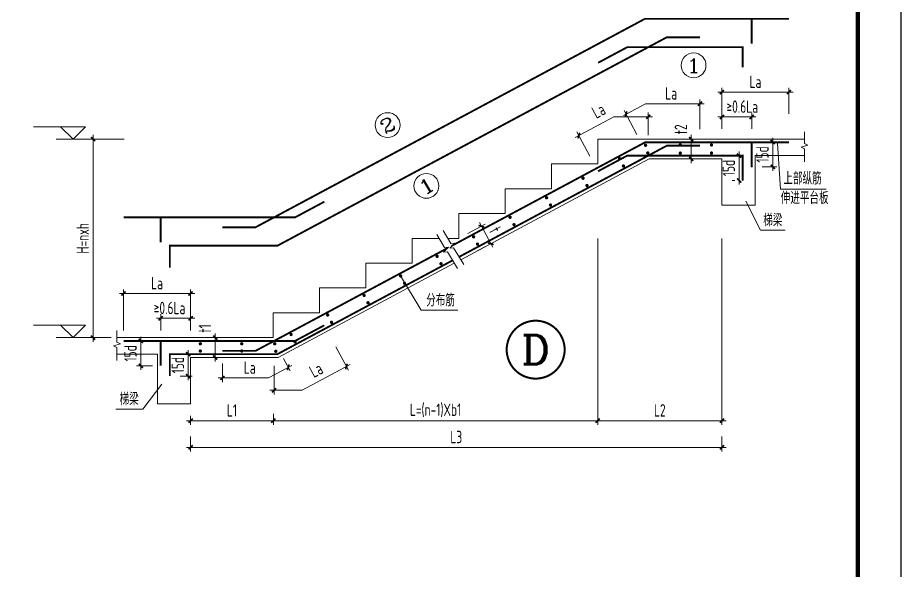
# Model space of a CAD drawing. Extents: x -129922 to 1190196, y -520662 to 139923.
# Drawn here: x 146932 to 157073, y -304383 to -298024 of the extents above; entities that cross this region are included whole.
import ezdxf
from ezdxf.enums import TextEntityAlignment as Align

# ---------------------------------------------------------------- set-up
doc = ezdxf.new("R2010")
doc.units = 0
doc.header["$LTSCALE"] = 1000
doc.header["$MEASUREMENT"] = 0
doc.linetypes.add('DASH', pattern=[0.35, 0.25, -0.1])
doc.layers.add('$AUDIT_BAD_LAYER3', color=7, linetype='Continuous')
doc.layers.add('Y-云图图框', color=7, linetype='Continuous')
for name, color, linetype, lineweight in [('S-基础-DIM', 3, 'Continuous', 20), ('S-基础-HATCH', 251, 'Continuous', 20), ('S-墙柱-REIN', 1, 'Continuous', 20), ('S-大样-实线', 2, 'Continuous', 20), ('S-大样-标高', 3, 'Continuous', 20), ('S-板-文字', 7, 'Continuous', 20), ('S-通用-TEXT', 7, 'Continuous', 20), ('S-通用-THIN', 7, 'Continuous', 20)]:
    doc.layers.add(name, color=color, linetype=linetype, lineweight=lineweight)
doc.styles.add('_YT_Name', font='', dxfattribs={"width": 0.8})
doc.styles.add('_YT_Sign_Text', font='ros.shx', dxfattribs={"width": 0.8, "bigfont": 'hztxt.shx'})
doc.styles.add('COMP', font='COMPLEX.shx', dxfattribs={"bigfont": 'GBCBIG.shx'})
doc.styles.add('COMPLEX', font='COMPLEX')
doc.styles.get("Standard").update_dxf_attribs({"font": 'gbenor.shx', "bigfont": 'gbcbig.shx'})
doc.styles.add('TSSD_Dimension', font='tssdeng.shx', dxfattribs={"width": 0.7, "bigfont": 'HZTXT.SHX'})
doc.styles.add('TSSD_Rein', font='tssdeng.shx', dxfattribs={"width": 0.7, "bigfont": 'hztxt.shx'})
doc.styles.get('_YT_Name').set_extended_font_data('SimHei')
doc.dimstyles.new('TSSD_20_100', dxfattribs={"dimtxt": 250, "dimasz": 100, "dimexe": 100, "dimexo": 250, "dimgap": 100, "dimtad": 1, "dimdec": 0, "dimlfac": 0.2, "dimzin": 0, "dimdsep": 46, "dimtxsty": 'TSSD_Dimension', "dimblk": 'ARCHTICK', "dimcen": 0, "dimdle": 100, "dimclrt": 7, "dimadec": 0, "dimazin": 0, "dimtfac": 1, "dimtdec": 0, "dimtix": 1, "dimtmove": 2, "dimatfit": 3, "dimfxl": 0, "dimtolj": 1, "dimtzin": 0, "dimarcsym": 0})

# ---------------------------------------------------------------- blocks, each defined once
blk = doc.blocks.new('ECMCTK_A1_竖_单行图名--0')
at = {"color": 4}
blk.add_lwpolyline([(0, 0), (594, 0), (594, 841), (0, 841)], close=True, dxfattribs=at)
at = {"const_width": 1}
blk.add_lwpolyline([(10, 10), (584, 10), (584, 816), (10, 816)], close=True, dxfattribs=at)
at = {"color": 80, "flags": 3}
for tag, height, p in [('YTHQINS', 3, (593.31, 817.5)), ('ECMCKEY', 3, (440.09, 590.57)), ('YTTQINS', 3.75, (595.35, 11.88)), ('YTFRAME', 3, (375.97, 4.92)), ('YTBARCODE_T1', 3, (493.74, 4.57))]:
    blk.add_attdef(tag, text='', height=height, dxfattribs=at).set_placement(p, align=Align.MIDDLE_CENTER)
for tag, height, style, width, p in [('证书编号', 4, '_YT_Sign_Text', 0.8, (461.87, 43.81)), ('审查批准号', 4, '_YT_Sign_Text', 0.8, (514.06, 43.81)), ('工程号', 4, '_YT_Sign_Text', 0.5, (557.08, 44.12)), ('设计单位', 6, '_YT_Name', 0.8, (376.75, 38.6)), ('建设单位', 4, '_YT_Sign_Text', 0.8, (487.96, 36.11)), ('阶段', 4, '_YT_Sign_Text', 0.8, (557.08, 35.81)), ('项目号', 4, '_YT_Sign_Text', 0.5, (575.08, 33.72)), ('项目名称', 4, '_YT_Sign_Text', 0.8, (487.96, 28.11)), ('专业', 4, '_YT_Sign_Text', 0.8, (557.08, 27.31)), ('图纸编号', 4, '_YT_Sign_Text', 0.5, (556.93, 19.36)), ('图纸名称', 4.5, '_YT_Name', 0.8, (488.39, 15.06)), ('出图比例', 4.2, '_YT_Sign_Text', 0.8, (434.82, 11.78)), ('日期', 4, '_YT_Sign_Text', 0.5, (556.88, 12.13)), ('版本号', 4, '_YT_Sign_Text', 0.8, (575.08, 13))]:
    blk.add_attdef(tag, text='', height=height, dxfattribs=dict(style=style, width=width)).set_placement(p, align=Align.CENTER)
at = {"style": '_YT_Sign_Text', "width": 0.8, "flags": 3}
for tag, p, height in [('{审定人}', (358.87, 26.45), 6.24), ('{校对人}', (411.35, 26.53), 6.24), ('[审定人]', (343.95, 27.81), 4.1), ('[校对人]', (395.23, 27.82), 4.1), ('{审核人}', (359.98, 18.44), 6.24), ('[设计人]', (395.47, 20.21), 4.1), ('{设计人}', (411.48, 18.54), 6.24), ('[审核人]', (344.01, 19.76), 4.1), ('[项目负责人]', (343.78, 12.01), 4.1), ('{项目负责人}', (361.28, 10.72), 6.24), ('[专业负责人]', (395.74, 11.77), 4.1), ('{专业负责人}', (411.58, 10.36), 6.24)]:
    blk.add_attdef(tag, p, '', height=height, dxfattribs=at)
at = {"color": 80, "flags": 3}
for tag, p in [('YTQRCODE', (304.56, 12.07)), ('YTBZSIT', (10, 10)), ('EXT_TK_LEFT', (10, 10))]:
    blk.add_attdef(tag, p, '', height=3, dxfattribs=at)
blk = doc.blocks.new('_INDEX1')
at = {"const_width": 0.035}
blk.add_lwpolyline([(-0.5, 0, 1), (0.5, 0, 1)], format="xyb", close=True, dxfattribs=at)
at = {"style": 'COMP', "width": 2.333333}
blk.add_attdef('1', text='', height=0.5, dxfattribs=at).set_placement((-0.25, -0.25), (0.25, -0.25), align=Align.FIT)
blk = doc.blocks.new('_AXISO')
blk.add_circle((0, 0), 0.5)
at = {"layer": 'S-板-文字', "style": 'COMPLEX', "width": 1.041667}
blk.add_attdef('A', text='', height=0.56, dxfattribs=at).set_placement((-0.25, -0.28), (0.25, -0.28), align=Align.FIT)
blk = doc.blocks.new('_ArchTick')
at = {"color": 0, "linetype": 'ByBlock', "const_width": 0.4}
blk.add_lwpolyline([(-0.5, -0.5), (0.5, 0.5)], dxfattribs=at)
blk = doc.blocks.new('*D136')
at = {"layer": '$AUDIT_BAD_LAYER3', "color": 0, "lineweight": -2, "transparency": 16777216}
for p, q in [((-1268, 2300), (-1268, -2203)), ((-9205, -2103), (-1168, -2103)), ((-9105, -1935), (-9105, -2203))]:
    blk.add_line(p, q, dxfattribs=at)
at = {"layer": 'Defpoints', "color": 0, "transparency": 16777216}
for p in [(-1268, 2550), (-9105, -1685), (-1268, -2103)]:
    blk.add_point(p, dxfattribs=at)
at = {"layer": '$AUDIT_BAD_LAYER3', "color": 0, "lineweight": -2, "transparency": 16777216, "xscale": 100, "yscale": 100, "zscale": 100, "rotation": 180}
blk.add_blockref('_ArchTick', (-9105, -2103), dxfattribs=at)
at = {"layer": '$AUDIT_BAD_LAYER3', "color": 0, "lineweight": -2, "transparency": 16777216, "xscale": 100, "yscale": 100, "zscale": 100}
blk.add_blockref('_ArchTick', (-1268, -2103), dxfattribs=at)
at = {"layer": '$AUDIT_BAD_LAYER3', "color": 7, "transparency": 16777216, "insert": (-5186, -1853), "char_height": 300, "attachment_point": 5, "style": 'TSSD_Dimension'}
blk.add_mtext('\\A1;L=(n-1)Xb1', dxfattribs=at)
blk = doc.blocks.new('*D137')
at = {"layer": '$AUDIT_BAD_LAYER3', "color": 0, "lineweight": -2, "transparency": 16777216}
for p, q in [((-4407, 2423), (-3990, 2647)), ((-4125, 2688), (-3804, 2088)), ((-4181, 2000), (-3763, 2223))]:
    blk.add_line(p, q, dxfattribs=at)
at = {"layer": 'Defpoints', "color": 0, "transparency": 16777216}
for p in [(-4628, 2305), (-3851, 2176), (-4401, 1882)]:
    blk.add_point(p, dxfattribs=at)
at = {"layer": '$AUDIT_BAD_LAYER3', "color": 0, "lineweight": -2, "transparency": 16777216, "xscale": 100, "yscale": 100, "zscale": 100}
for p, rotation in [((-4078, 2599), 118.1785901099539), ((-3851, 2176), 298.1785901099539)]:
    blk.add_blockref('_ArchTick', p, dxfattribs=dict(at, rotation=rotation))
at = {"layer": '$AUDIT_BAD_LAYER3', "color": 7, "transparency": 16777216, "insert": (-3744, 2506), "char_height": 300, "attachment_point": 5, "rotation": 298.1786, "style": 'TSSD_Dimension'}
blk.add_mtext('\\A1;t', dxfattribs=at)
blk = doc.blocks.new('*D138')
at = {"layer": '$AUDIT_BAD_LAYER3', "color": 0, "lineweight": -2, "transparency": 16777216}
for p, q in [((-11105, -2488), (-11105, -2848)), ((1732, -2488), (1732, -2848)), ((-11205, -2748), (1832, -2748))]:
    blk.add_line(p, q, dxfattribs=at)
at = {"layer": 'Defpoints', "color": 0, "transparency": 16777216}
for p in [(-11105, -2238), (1732, -2238), (1732, -2748)]:
    blk.add_point(p, dxfattribs=at)
at = {"layer": '$AUDIT_BAD_LAYER3', "color": 0, "lineweight": -2, "transparency": 16777216, "xscale": 100, "yscale": 100, "zscale": 100, "rotation": 180}
blk.add_blockref('_ArchTick', (-11105, -2748), dxfattribs=at)
at = {"layer": '$AUDIT_BAD_LAYER3', "color": 0, "lineweight": -2, "transparency": 16777216, "xscale": 100, "yscale": 100, "zscale": 100}
blk.add_blockref('_ArchTick', (1732, -2748), dxfattribs=at)
at = {"layer": '$AUDIT_BAD_LAYER3', "color": 7, "transparency": 16777216, "insert": (-4686, -2498), "char_height": 300, "attachment_point": 5, "style": 'TSSD_Dimension'}
blk.add_mtext('\\A1;L3', dxfattribs=at)
blk = doc.blocks.new('*D139')
at = {"layer": '$AUDIT_BAD_LAYER3', "color": 0, "lineweight": -2, "transparency": 16777216}
for p, q in [((1732, 2300), (1732, -2203)), ((-1368, -2103), (1832, -2103)), ((-1268, -1935), (-1268, -2203))]:
    blk.add_line(p, q, dxfattribs=at)
at = {"layer": 'Defpoints', "color": 0, "transparency": 16777216}
for p in [(1732, 2550), (-1268, -1685), (1732, -2103)]:
    blk.add_point(p, dxfattribs=at)
at = {"layer": '$AUDIT_BAD_LAYER3', "color": 0, "lineweight": -2, "transparency": 16777216, "xscale": 100, "yscale": 100, "zscale": 100, "rotation": 180}
blk.add_blockref('_ArchTick', (-1268, -2103), dxfattribs=at)
at = {"layer": '$AUDIT_BAD_LAYER3', "color": 0, "lineweight": -2, "transparency": 16777216, "xscale": 100, "yscale": 100, "zscale": 100}
blk.add_blockref('_ArchTick', (1732, -2103), dxfattribs=at)
at = {"layer": '$AUDIT_BAD_LAYER3', "color": 7, "transparency": 16777216, "insert": (232, -1853), "char_height": 300, "attachment_point": 5, "style": 'TSSD_Dimension'}
blk.add_mtext('\\A1;L2', dxfattribs=at)
blk = doc.blocks.new('*D140')
at = {"layer": '$AUDIT_BAD_LAYER3', "color": 0, "lineweight": -2, "transparency": 16777216}
for p, q in [((2961, 3934), (2961, 4734)), ((2702, 4634), (3061, 4634)), ((2702, 4034), (3061, 4034))]:
    blk.add_line(p, q, dxfattribs=at)
at = {"layer": 'Defpoints', "color": 0, "transparency": 16777216}
for p in [(2452, 4634), (2961, 4634), (2452, 4034)]:
    blk.add_point(p, dxfattribs=at)
at = {"layer": '$AUDIT_BAD_LAYER3', "color": 0, "lineweight": -2, "transparency": 16777216, "xscale": 100, "yscale": 100, "zscale": 100}
for p, rotation in [((2961, 4634), 90), ((2961, 4034), 270)]:
    blk.add_blockref('_ArchTick', p, dxfattribs=dict(at, rotation=rotation))
at = {"layer": '$AUDIT_BAD_LAYER3', "color": 7, "transparency": 16777216, "insert": (2711, 4334), "char_height": 300, "attachment_point": 5, "rotation": 90, "style": 'TSSD_Dimension'}
blk.add_mtext('\\A1;15d', dxfattribs=at)
blk = doc.blocks.new('*D141')
at = {"layer": '$AUDIT_BAD_LAYER3', "color": 0, "lineweight": -2, "transparency": 16777216}
for p, q in [((1732, 4955), (1732, 5340)), ((2452, 4955), (2452, 5340)), ((1632, 5240), (2552, 5240))]:
    blk.add_line(p, q, dxfattribs=at)
at = {"layer": 'Defpoints', "color": 0, "transparency": 16777216}
for p in [(2452, 5240), (1732, 4705), (2452, 4705)]:
    blk.add_point(p, dxfattribs=at)
at = {"layer": '$AUDIT_BAD_LAYER3', "color": 0, "lineweight": -2, "transparency": 16777216, "xscale": 100, "yscale": 100, "zscale": 100, "rotation": 180}
blk.add_blockref('_ArchTick', (1732, 5240), dxfattribs=at)
at = {"layer": '$AUDIT_BAD_LAYER3', "color": 0, "lineweight": -2, "transparency": 16777216, "xscale": 100, "yscale": 100, "zscale": 100}
blk.add_blockref('_ArchTick', (2452, 5240), dxfattribs=at)
at = {"layer": '$AUDIT_BAD_LAYER3', "color": 7, "transparency": 16777216, "insert": (2224, 5490), "char_height": 300, "attachment_point": 5, "style": 'TSSD_Dimension'}
blk.add_mtext('\\A1;≥0.6La', dxfattribs=at)
blk = doc.blocks.new('*D142')
at = {"layer": '$AUDIT_BAD_LAYER3', "color": 0, "lineweight": -2, "transparency": 16777216}
for p, q in [((1632, 5840), (3452, 5840)), ((1732, 5312), (1732, 5940)), ((3352, 5312), (3352, 5940))]:
    blk.add_line(p, q, dxfattribs=at)
at = {"layer": 'Defpoints', "color": 0, "transparency": 16777216}
for p in [(3352, 5840), (1732, 5062), (3352, 5062)]:
    blk.add_point(p, dxfattribs=at)
at = {"layer": '$AUDIT_BAD_LAYER3', "color": 0, "lineweight": -2, "transparency": 16777216, "xscale": 100, "yscale": 100, "zscale": 100, "rotation": 180}
blk.add_blockref('_ArchTick', (1732, 5840), dxfattribs=at)
at = {"layer": '$AUDIT_BAD_LAYER3', "color": 0, "lineweight": -2, "transparency": 16777216, "xscale": 100, "yscale": 100, "zscale": 100}
blk.add_blockref('_ArchTick', (3352, 5840), dxfattribs=at)
at = {"layer": '$AUDIT_BAD_LAYER3', "color": 7, "transparency": 16777216, "insert": (2542, 6090), "char_height": 300, "attachment_point": 5, "style": 'TSSD_Dimension'}
blk.add_mtext('\\A1;La', dxfattribs=at)
blk = doc.blocks.new('*D143')
at = {"layer": '$AUDIT_BAD_LAYER3', "color": 0, "lineweight": -2, "transparency": 16777216}
for p, q in [((672, 4705), (1091, 4705)), ((991, 4125), (991, 4805)), ((672, 4225), (1091, 4225))]:
    blk.add_line(p, q, dxfattribs=at)
at = {"layer": 'Defpoints', "color": 0, "transparency": 16777216}
for p in [(422, 4705), (991, 4705), (422, 4225)]:
    blk.add_point(p, dxfattribs=at)
at = {"layer": '$AUDIT_BAD_LAYER3', "color": 0, "lineweight": -2, "transparency": 16777216, "xscale": 100, "yscale": 100, "zscale": 100}
for p, rotation in [((991, 4705), 90), ((991, 4225), 270)]:
    blk.add_blockref('_ArchTick', p, dxfattribs=dict(at, rotation=rotation))
at = {"layer": '$AUDIT_BAD_LAYER3', "color": 7, "transparency": 16777216, "insert": (741, 4941), "char_height": 300, "attachment_point": 5, "rotation": 90, "style": 'TSSD_Dimension'}
blk.add_mtext('\\A1;t2', dxfattribs=at)
blk = doc.blocks.new('*D128')
at = {"layer": '$AUDIT_BAD_LAYER3', "color": 0, "lineweight": -2, "transparency": 16777216}
for p, q in [((-12706, 4705), (-13561, 4705)), ((-13461, 4805), (-13461, -195)), ((-13020, -95), (-13561, -95))]:
    blk.add_line(p, q, dxfattribs=at)
at = {"layer": 'Defpoints', "color": 0, "transparency": 16777216}
for p in [(-12456, 4705), (-13461, -95), (-12770, -95)]:
    blk.add_point(p, dxfattribs=at)
at = {"layer": '$AUDIT_BAD_LAYER3', "color": 0, "lineweight": -2, "transparency": 16777216, "xscale": 100, "yscale": 100, "zscale": 100}
for p, rotation in [((-13461, 4705), 90), ((-13461, -95), 270)]:
    blk.add_blockref('_ArchTick', p, dxfattribs=dict(at, rotation=rotation))
at = {"layer": '$AUDIT_BAD_LAYER3', "color": 7, "transparency": 16777216, "insert": (-13711, 2305), "char_height": 300, "attachment_point": 5, "rotation": 90, "style": 'TSSD_Dimension'}
blk.add_mtext('\\A1;H=nxh', dxfattribs=at)
blk = doc.blocks.new('*D129')
at = {"layer": '$AUDIT_BAD_LAYER3', "color": 0, "lineweight": -2, "transparency": 16777216}
for p, q in [((-11825, 75), (-11825, 472)), ((-11105, 75), (-11105, 472)), ((-11925, 372), (-11005, 372))]:
    blk.add_line(p, q, dxfattribs=at)
at = {"layer": 'Defpoints', "color": 0, "transparency": 16777216}
for p in [(-11105, 372), (-11825, -175), (-11105, -175)]:
    blk.add_point(p, dxfattribs=at)
at = {"layer": '$AUDIT_BAD_LAYER3', "color": 0, "lineweight": -2, "transparency": 16777216, "xscale": 100, "yscale": 100, "zscale": 100, "rotation": 180}
blk.add_blockref('_ArchTick', (-11825, 372), dxfattribs=at)
at = {"layer": '$AUDIT_BAD_LAYER3', "color": 0, "lineweight": -2, "transparency": 16777216, "xscale": 100, "yscale": 100, "zscale": 100}
blk.add_blockref('_ArchTick', (-11105, 372), dxfattribs=at)
at = {"layer": '$AUDIT_BAD_LAYER3', "color": 7, "transparency": 16777216, "insert": (-11613, 622), "char_height": 300, "attachment_point": 5, "style": 'TSSD_Dimension'}
blk.add_mtext('\\A1;≥0.6La', dxfattribs=at)
blk = doc.blocks.new('*D130')
at = {"layer": '$AUDIT_BAD_LAYER3', "color": 0, "lineweight": -2, "transparency": 16777216}
for p, q in [((-12725, 75), (-12725, 1072)), ((-11105, 75), (-11105, 1072)), ((-12825, 972), (-11005, 972))]:
    blk.add_line(p, q, dxfattribs=at)
at = {"layer": 'Defpoints', "color": 0, "transparency": 16777216}
for p in [(-11105, 972), (-12725, -175), (-11105, -175)]:
    blk.add_point(p, dxfattribs=at)
at = {"layer": '$AUDIT_BAD_LAYER3', "color": 0, "lineweight": -2, "transparency": 16777216, "xscale": 100, "yscale": 100, "zscale": 100, "rotation": 180}
blk.add_blockref('_ArchTick', (-12725, 972), dxfattribs=at)
at = {"layer": '$AUDIT_BAD_LAYER3', "color": 0, "lineweight": -2, "transparency": 16777216, "xscale": 100, "yscale": 100, "zscale": 100}
blk.add_blockref('_ArchTick', (-11105, 972), dxfattribs=at)
at = {"layer": '$AUDIT_BAD_LAYER3', "color": 7, "transparency": 16777216, "insert": (-11915, 1222), "char_height": 300, "attachment_point": 5, "style": 'TSSD_Dimension'}
blk.add_mtext('\\A1;La', dxfattribs=at)
blk = doc.blocks.new('*D131')
at = {"layer": '$AUDIT_BAD_LAYER3', "color": 0, "lineweight": -2, "transparency": 16777216}
for p, q in [((-12026, -175), (-12408, -175)), ((-12308, -875), (-12308, -75)), ((-12026, -775), (-12408, -775))]:
    blk.add_line(p, q, dxfattribs=at)
at = {"layer": 'Defpoints', "color": 0, "transparency": 16777216}
for p in [(-12308, -175), (-11776, -175), (-11776, -775)]:
    blk.add_point(p, dxfattribs=at)
at = {"layer": '$AUDIT_BAD_LAYER3', "color": 0, "lineweight": -2, "transparency": 16777216, "xscale": 100, "yscale": 100, "zscale": 100}
for p, rotation in [((-12308, -175), 90), ((-12308, -775), 270)]:
    blk.add_blockref('_ArchTick', p, dxfattribs=dict(at, rotation=rotation))
at = {"layer": '$AUDIT_BAD_LAYER3', "color": 7, "transparency": 16777216, "insert": (-12558, -475), "char_height": 300, "attachment_point": 5, "rotation": 90, "style": 'TSSD_Dimension'}
blk.add_mtext('\\A1;15d', dxfattribs=at)
blk = doc.blocks.new('*D132')
at = {"layer": '$AUDIT_BAD_LAYER3', "color": 0, "lineweight": -2, "transparency": 16777216}
for p, q in [((-10509, -675), (-10509, 5)), ((-10791, -95), (-10409, -95)), ((-10791, -575), (-10409, -575))]:
    blk.add_line(p, q, dxfattribs=at)
at = {"layer": 'Defpoints', "color": 0, "transparency": 16777216}
for p in [(-11041, -95), (-10509, -95), (-11041, -575)]:
    blk.add_point(p, dxfattribs=at)
at = {"layer": '$AUDIT_BAD_LAYER3', "color": 0, "lineweight": -2, "transparency": 16777216, "xscale": 100, "yscale": 100, "zscale": 100}
for p, rotation in [((-10509, -95), 90), ((-10509, -575), 270)]:
    blk.add_blockref('_ArchTick', p, dxfattribs=dict(at, rotation=rotation))
at = {"layer": '$AUDIT_BAD_LAYER3', "color": 7, "transparency": 16777216, "insert": (-10759, 127), "char_height": 300, "attachment_point": 5, "rotation": 90, "style": 'TSSD_Dimension'}
blk.add_mtext('\\A1;t1', dxfattribs=at)
blk = doc.blocks.new('*D133')
at = {"layer": '$AUDIT_BAD_LAYER3', "color": 0, "lineweight": -2, "transparency": 16777216}
for p, q in [((-11205, -2103), (-9005, -2103)), ((-11105, -1987), (-11105, -2203)), ((-9105, -1987), (-9105, -2203))]:
    blk.add_line(p, q, dxfattribs=at)
at = {"layer": 'Defpoints', "color": 0, "transparency": 16777216}
for p in [(-11105, -1737), (-9105, -1737), (-9105, -2103)]:
    blk.add_point(p, dxfattribs=at)
at = {"layer": '$AUDIT_BAD_LAYER3', "color": 0, "lineweight": -2, "transparency": 16777216, "xscale": 100, "yscale": 100, "zscale": 100, "rotation": 180}
blk.add_blockref('_ArchTick', (-11105, -2103), dxfattribs=at)
at = {"layer": '$AUDIT_BAD_LAYER3', "color": 0, "lineweight": -2, "transparency": 16777216, "xscale": 100, "yscale": 100, "zscale": 100}
blk.add_blockref('_ArchTick', (-9105, -2103), dxfattribs=at)
at = {"layer": '$AUDIT_BAD_LAYER3', "color": 7, "transparency": 16777216, "insert": (-10105, -1853), "char_height": 300, "attachment_point": 5, "style": 'TSSD_Dimension'}
blk.add_mtext('\\A1;L1', dxfattribs=at)
blk = doc.blocks.new('*D134')
at = {"layer": '$AUDIT_BAD_LAYER3', "color": 0, "lineweight": -2, "transparency": 16777216}
for p, q in [((-11163, -495), (-11163, -395)), ((-11306, -495), (-11063, -495)), ((-11163, -1024), (-11163, -495)), ((-11355, -1024), (-11063, -1024)), ((-11163, -1024), (-11163, -1124))]:
    blk.add_line(p, q, dxfattribs=at)
at = {"layer": 'Defpoints', "color": 0, "transparency": 16777216}
for p in [(-11556, -495), (-11163, -495), (-11605, -1024)]:
    blk.add_point(p, dxfattribs=at)
at = {"layer": '$AUDIT_BAD_LAYER3', "color": 0, "lineweight": -2, "transparency": 16777216, "xscale": 100, "yscale": 100, "zscale": 100}
for p, rotation in [((-11163, -495), 270), ((-11163, -1024), 90)]:
    blk.add_blockref('_ArchTick', p, dxfattribs=dict(at, rotation=rotation))
at = {"layer": '$AUDIT_BAD_LAYER3', "color": 7, "transparency": 16777216, "insert": (-11413, -760), "char_height": 300, "attachment_point": 5, "rotation": 90, "style": 'TSSD_Dimension'}
blk.add_mtext('\\A1;15d', dxfattribs=at)
blk = doc.blocks.new('*D135')
at = {"layer": '$AUDIT_BAD_LAYER3', "color": 0, "lineweight": -2, "transparency": 16777216}
for p, q in [((1982, 4305), (2047, 4305)), ((2147, 3605), (2147, 4405)), ((1982, 3705), (2047, 3705))]:
    blk.add_line(p, q, dxfattribs=at)
at = {"layer": 'Defpoints', "color": 0, "transparency": 16777216}
for p in [(2147, 4305), (2232, 4305), (2232, 3705)]:
    blk.add_point(p, dxfattribs=at)
at = {"layer": '$AUDIT_BAD_LAYER3', "color": 0, "lineweight": -2, "transparency": 16777216, "xscale": 100, "yscale": 100, "zscale": 100}
for p, rotation in [((2147, 4305), 90), ((2147, 3705), 270)]:
    blk.add_blockref('_ArchTick', p, dxfattribs=dict(at, rotation=rotation))
at = {"layer": '$AUDIT_BAD_LAYER3', "color": 7, "transparency": 16777216, "insert": (1897, 4005), "char_height": 300, "attachment_point": 5, "rotation": 90, "style": 'TSSD_Dimension'}
blk.add_mtext('\\A1;15d', dxfattribs=at)
blk = doc.blocks.new('A$C3AC83489')
at = {"layer": 'S-基础-DIM'}
for points in [[(-584.6, 5307.9), (-112.1, 5561), (1300.8, 5561)], [(1200.8, 4947), (1200.8, 5661)], [(-321.8, 4817.4), (-631.8, 5396)], [(-47.2, 4796), (-47.2, 5344.8)], [(-1811.4, 4743.4), (-875.4, 5244.8), (-47.2, 5244.8), (52.8, 5244.8)], [(-555.7, 5323.3), (-643.9, 5276.1)], [(-1457.4, 4294.3), (-1770.5, 4878.7)], [(-7596.8, -315.1), (-7293, -882.2)], [(-8861.3, -597.4), (-8698.3, -901.7)], [(-10435.5, -1069), (-9222.4, -1069), (-8745.6, -813.5), (-8657.4, -766.3)], [(-10335.5, -719.3), (-10335.5, -1169)], [(-9187.5, -1368.1), (-9087.5, -1368.1), (-8411.7, -1368.1), (-7252.1, -746.8)], [(-9087.5, -775.2), (-9087.5, -1468.1)]]:
    blk.add_lwpolyline(points, dxfattribs=at)
at = {"layer": 'S-墙柱-REIN', "const_width": 45}
for points in [[(-10335.5, 2572.7), (-9535.5, 2572.7), (-127.5, 7612.7), (2452.4, 7612.7), (2452.4, 7012.7)], [(1200.8, 7166.8), (400.8, 7166.8), (-9007.2, 2126.8), (-11605.4, 2126.8), (-11605.4, 1592.6)], [(2232.4, 6436.1), (2232.4, 6926.8), (-555.4, 6926.8), (-1260.6, 6549)], [(-4803.2, 2120), (-127.5, 4624.8), (2452.4, 4624.8), (2452.4, 4024.8)], [(-4616.9, 1856.7), (400.8, 4544.8), (1200.8, 4544.8)], [(2232.4, 3696.1), (2232.4, 4304.8), (-555.4, 4304.8), (-1260.6, 3927)], [(-11825.4, 2212.7), (-11825.4, 2812.7), (-8579.3, 2812.7), (-7874.1, 3190.5)], [(-10335.5, -415.2), (-9535.5, -415.2), (-4901.9, 2067.1)], [(-4774.3, 1772.4), (-9007.2, -495.2), (-11605.4, -495.2), (-11605.4, -1024.1)], [(-11825.4, -775.2), (-11825.4, -175.2), (-8579.3, -175.2), (-7874.1, 202.6)]]:
    blk.add_lwpolyline(points, dxfattribs=at)
at = {"layer": 'S-墙柱-REIN', "linetype": 'DASH', "const_width": 45}
for points in [[(2452.4, 7612.7), (3352.4, 7612.7)], [(2452.4, 4624.8), (3352.4, 4624.8)], [(-11825.4, 2812.7), (-12725.4, 2812.7)], [(-11825.4, -175.2), (-12725.4, -175.2)]]:
    blk.add_lwpolyline(points, dxfattribs=at)
at = {"layer": 'S-墙柱-REIN', "const_width": 40}
for points in [[(-132.6, 4556.1, 1), (-92.6, 4556.1, 1)], [(705.7, 4564.3, 1), (745.7, 4564.3, 1)], [(1460.7, 4564.3, 1), (1500.7, 4564.3, 1)], [(-761.5, 4230.1, 1), (-721.5, 4230.1, 1)], [(-78.5, 4370, 1), (-38.5, 4370, 1)], [(705.7, 4366.4, 1), (745.7, 4366.4, 1)], [(1460.7, 4366.4, 1), (1500.7, 4366.4, 1)], [(-667.1, 4053.7, 1), (-627.1, 4053.7, 1)], [(-1643, 3757.8, 1), (-1603, 3757.8, 1)], [(-1548.6, 3581.5, 1), (-1508.6, 3581.5, 1)], [(-2524.5, 3285.6, 1), (-2484.5, 3285.6, 1)], [(-2430, 3109.3, 1), (-2390, 3109.3, 1)], [(-3406, 2813.4, 1), (-3366, 2813.4, 1)], [(-3311.5, 2637.1, 1), (-3271.5, 2637.1, 1)], [(-4287.5, 2341.2, 1), (-4247.5, 2341.2, 1)], [(-4193, 2164.9, 1), (-4153, 2164.9, 1)], [(-5168.9, 1869, 1), (-5128.9, 1869, 1)], [(-5074.5, 1692.6, 1), (-5034.5, 1692.6, 1)], [(-6050.4, 1396.7, 1), (-6010.4, 1396.7, 1)], [(-5956, 1220.4, 1), (-5916, 1220.4, 1)], [(-6931.9, 924.5, 1), (-6891.9, 924.5, 1)], [(-6837.4, 748.2, 1), (-6797.4, 748.2, 1)], [(-7813.4, 452.3, 1), (-7773.4, 452.3, 1)], [(-7718.9, 276, 1), (-7678.9, 276, 1)], [(-8694.9, -19.9, 1), (-8654.9, -19.9, 1)], [(-10889.4, -243.3, 1), (-10849.4, -243.3, 1)], [(-9889.4, -243.3, 1), (-9849.4, -243.3, 1)], [(-9091.6, -243, 1), (-9051.6, -243, 1)], [(-8600.4, -196.3, 1), (-8560.4, -196.3, 1)], [(-10889.4, -418.5, 1), (-10849.4, -418.5, 1)], [(-9889.4, -418.5, 1), (-9849.4, -418.5, 1)], [(-9065.8, -425.5, 1), (-9025.8, -425.5, 1)]]:
    blk.add_lwpolyline(points, format="xyb", close=True, dxfattribs=at)
at = {"layer": 'S-大样-实线'}
for p, q in [((-1267.6, 4704.8), (3726.7, 4704.8)), ((-1267.6, 4104.8), (-1267.6, 4704.8)), ((2532.4, 4304.8), (3726.7, 4304.8)), ((2532.4, 4304.8), (2532.4, 3104.8)), ((-4575.2, 1788.3), (-27.1, 4224.8)), ((-2387.6, 4104.8), (-1267.6, 4104.8)), ((-2387.6, 3504.8), (-2387.6, 4104.8)), ((-27.1, 4224.8), (1732.4, 4224.8)), ((1732.4, 4224.8), (1732.4, 3104.8)), ((-3507.6, 3504.8), (-2387.6, 3504.8)), ((-3507.6, 2904.8), (-3507.6, 3504.8)), ((1732.4, 3104.8), (2532.4, 3104.8)), ((-4627.6, 2904.8), (-3507.6, 2904.8)), ((-4627.6, 2304.8), (-4627.6, 2904.8)), ((-5747.6, 2304.8), (-5099.6, 2304.8)), ((-5747.6, 1704.8), (-5747.6, 2304.8)), ((-4890.3, 2304.8), (-4627.6, 2304.8)), ((-8987.1, -575.2), (-4732.9, 1703.8)), ((-6867.6, 1704.8), (-5747.6, 1704.8)), ((-6867.6, 1104.8), (-6867.6, 1704.8)), ((-7987.6, 1104.8), (-6867.6, 1104.8)), ((-7987.6, 504.8), (-7987.6, 1104.8)), ((-9107.6, 504.8), (-7987.6, 504.8)), ((-9107.6, -95.2), (-9107.6, 504.8)), ((-12882.8, -95.2), (-9107.6, -95.2)), ((-12882.8, -495.2), (-11905.4, -495.2)), ((-11905.4, -495.2), (-11905.4, -1695.2)), ((-11105.1, -575.2), (-8987.1, -575.2)), ((-11105.1, -1695.2), (-11105.1, -575.2)), ((-11905.4, -1695.2), (-11105.1, -1695.2))]:
    blk.add_line(p, q, dxfattribs=at)
at = {"layer": 'S-大样-标高', "color": 3}
for p, q in [((-13560.7, 4704.8), (-14353.4, 4704.8)), ((-13560.7, -95.2), (-14353.4, -95.2))]:
    blk.add_line(p, q, dxfattribs=at)
for points in [[(-14244, 5004.8), (-13944, 4704.8), (-13644, 5004.8), (-14900.2, 5004.8)], [(-14244, 204.8), (-13944, -95.2), (-13644, 204.8), (-14900.2, 204.8)]]:
    blk.add_lwpolyline(points, dxfattribs=at)
at = {"layer": 'S-通用-TEXT'}
for p, q in [((3073.4, 4595.3), (3149.1, 3495.5)), ((3149.1, 3495.5), (4251.2, 3495.5)), ((2307.4, 3203.4), (2667.4, 2499.6)), ((2667.4, 2499.6), (3261.5, 2499.6)), ((-6030.4, 1396.7), (-5536.6, 566.6)), ((-4649.2, 566.6), (-5536.6, 566.6)), ((-11797.1, -1217.7), (-12258.7, -1824.2)), ((-12258.7, -1824.2), (-12909.7, -1824.2))]:
    blk.add_line(p, q, dxfattribs=at)
at = {"layer": 'S-通用-THIN'}
for points in [[(3726.7, 4877.1), (3726.7, 4596.1), (3810.5, 4554.7), (3642.9, 4512.1), (3726.7, 4470.6), (3726.7, 4157.6)], [(-5158.4, 2401.2), (-4967, 2087.5), (-4873.9, 2095.8), (-4994.8, 1972.1), (-4901.7, 1980.4), (-4655.4, 1576.8)], [(-5005.9, 2494.2), (-4814.5, 2180.6), (-4721.4, 2188.8), (-4842.3, 2065.2), (-4749.2, 2073.5), (-4502.9, 1669.9)], [(-12882.8, 75.1), (-12882.8, -205.8), (-12799, -247.3), (-12966.6, -289.9), (-12882.8, -331.3), (-12882.8, -644.4)]]:
    blk.add_lwpolyline(points, dxfattribs=at)
at = {"layer": 'S-基础-DIM'}
ref = blk.add_blockref('_AXISO', (1047.4, 6487.7), dxfattribs=dict(at, xscale=600, yscale=600, zscale=600))
ref.add_attrib('A', '1', dxfattribs={"layer": '$AUDIT_BAD_LAYER3', "height": 337.5, "style": 'COMPLEX', "width": 2.346547}).set_placement((877.7, 6318), (1217.1, 6318), align=Align.FIT)
at = {"layer": 'S-基础-DIM', "xscale": 100, "yscale": 100, "zscale": 100}
for p in [(1200.8, 5561), (-9087.5, -1368.1)]:
    blk.add_blockref('_ArchTick', p, dxfattribs=at)
at = {"layer": 'S-基础-DIM'}
ref = blk.add_blockref('_AXISO', (-6344.7, 5043.2), dxfattribs=dict(at, xscale=600.0000000000658, yscale=600.0000000000658, zscale=600.0000000000658, rotation=29.25427212495681))
ref.add_attrib('A', '2', dxfattribs={"layer": '$AUDIT_BAD_LAYER3', "height": 337.5, "rotation": 29.25427, "style": 'COMPLEX', "width": 1.508494}).set_placement((-6409.8, 4812.2), (-6113.7, 4978.1), align=Align.FIT)
for p, xscale, yscale, zscale, rotation in [((-584.6, 5307.9), 99.99999999994861, 99.99999999994861, 99.99999999994861, 28.17859010997965), ((-47.2, 5244.8), 100, 100, 100, 179.9999999999993), ((-1723.2, 4790.6), 99.99999999993486, 99.99999999993486, 99.99999999993486, 208.178590109965), ((-8745.6, -813.5), 99.99999999993486, 99.99999999993486, 99.99999999993486, 208.178590109965), ((-7340.2, -794), 99.99999999994861, 99.99999999994861, 99.99999999994861, 28.17859010997965), ((-10335.5, -1069), 100, 100, 100, 179.9999999999993)]:
    blk.add_blockref('_ArchTick', p, dxfattribs=dict(at, xscale=xscale, yscale=yscale, zscale=zscale, rotation=rotation))
ref = blk.add_blockref('_AXISO', (-5407.7, 3574), dxfattribs=dict(at, xscale=600.0000000000658, yscale=600.0000000000658, zscale=600.0000000000658, rotation=29.25427212495681))
ref.add_attrib('A', '1', dxfattribs={"layer": '$AUDIT_BAD_LAYER3', "height": 337.5, "rotation": 29.25427, "style": 'COMPLEX', "width": 2.346547}).set_placement((-5472.8, 3343), (-5176.7, 3508.8), align=Align.FIT)
ref = blk.add_blockref('_INDEX1', (-2767.6, -386.1), dxfattribs=dict(at, xscale=1400, yscale=1400, zscale=1400))
ref.add_attrib('1', 'D', dxfattribs={"layer": '0', "height": 700, "style": 'COMP', "width": 1.235294}).set_placement((-3117.6, -736.1), (-2417.6, -736.1), align=Align.FIT)
at = {"layer": 'S-基础-DIM', "color": 7, "style": 'TSSD_Dimension', "width": 0.7}
for p in [(362.6, 5661), (-9817.8, -969)]:
    blk.add_text('La', height=300, dxfattribs=at).set_placement(p)
for p in [(-1302.5, 5190.2), (-8127.4, -1075.5)]:
    blk.add_text('La', height=300, rotation=28.17859, dxfattribs=at).set_placement(p)
at = {"layer": 'S-通用-TEXT', "style": 'TSSD_Rein', "width": 0.7}
for s, p in [('上部纵筋', (3679.5, 3755.2)), ('伸进平台板', (3731.5, 3281.6)), ('梯梁', (2962.3, 2744.6)), ('分布筋', (-5065.7, 808.3)), ('梯梁', (-12587.8, -1579.2))]:
    blk.add_text(s, height=300, dxfattribs=at).set_placement(p, align=Align.MIDDLE_CENTER)
at = {"layer": 'S-基础-DIM'}
for base, p1, p2, text, picture, middle in [((3352.4, 5840.4), (1732.4, 5061.9), (3352.4, 5061.9), 'La', '*D142', (2542.4, 6090.4)), ((-1267.6, -2103.3), (-9105.1, -1685.5), (-1267.6, 2549.9), 'L=(n-1)Xb1', '*D136', (-5186.3, -1853.3)), ((1732.4, -2103.3), (-1267.6, -1685.5), (1732.4, 2549.9), 'L2', '*D139', (232.4, -1853.3)), ((-11105.1, 971.7), (-12725.4, -175.2), (-11105.1, -175.2), 'La', '*D130', (-11915.3, 1221.7)), ((-9105.1, -2103.3), (-11105.1, -1737.3), (-9105.1, -1737.3), 'L1', '*D133', (-10105.1, -1853.3)), ((1732.4, -2747.8), (-11105.1, -2237.5), (1732.4, -2237.5), 'L3', '*D138', (-4686.3, -2497.8))]:
    dim = blk.add_linear_dim(base=base, p1=p1, p2=p2, text=text, dimstyle='TSSD_20_100', override={"dimlfac": 0.25}, dxfattribs=at)
    dim.commit()
    dim.dimension.update_dxf_attribs({"geometry": picture, "text_midpoint": middle})
for base, p1, p2, picture, middle in [((2452.4, 5240.4), (1732.4, 4704.8), (2452.4, 4704.8), '*D141', (2223.8, 5490.4)), ((-11105.1, 371.7), (-11825.4, -175.2), (-11105.1, -175.2), '*D129', (-11613, 621.7))]:
    dim = blk.add_linear_dim(base=base, p1=p1, p2=p2, text='≥0.6La', dimstyle='TSSD_20_100', override={"dimlfac": 0.25}, dxfattribs=at)
    dim.commit()
    dim.dimension.update_dxf_attribs({"geometry": picture, "text_midpoint": middle, "dimtype": 128})
for base, p1, p2, text, picture, middle in [((991.1, 4704.8), (422.3, 4224.8), (422.3, 4704.8), 't2', '*D143', (741.1, 4941.2)), ((-10508.8, -95.2), (-11041, -575.2), (-11041, -95.2), 't1', '*D132', (-10758.8, 126.6))]:
    dim = blk.add_linear_dim(base=base, p1=p1, p2=p2, angle=90, text=text, dimstyle='TSSD_20_100', override={"dimlfac": 0.25}, dxfattribs=at)
    dim.commit()
    dim.dimension.update_dxf_attribs({"geometry": picture, "text_midpoint": middle, "dimtype": 128})
for base, p1, p2, text, picture, middle in [((-13460.7, -95.2), (-12456, 4704.8), (-12770.4, -95.2), 'H=nxh', '*D128', (-13710.7, 2304.8)), ((2960.9, 4633.6), (2452.4, 4033.6), (2452.4, 4633.6), '15d', '*D140', (2710.9, 4333.6)), ((2147, 4304.8), (2232.4, 3704.8), (2232.4, 4304.8), '15d', '*D135', (1897, 4004.8)), ((-12308.1, -175.2), (-11776.1, -775.2), (-11776.1, -175.2), '15d', '*D131', (-12558.1, -475.2)), ((-11163.1, -495.2), (-11605.4, -1024.1), (-11556.1, -495.2), '15d', '*D134', (-11413.1, -759.7))]:
    dim = blk.add_linear_dim(base=base, p1=p1, p2=p2, angle=90, text=text, dimstyle='TSSD_20_100', override={"dimlfac": 0.25}, dxfattribs=at)
    dim.commit()
    dim.dimension.update_dxf_attribs({"geometry": picture, "text_midpoint": middle})
dim = blk.add_aligned_dim(p1=(-4627.6, 2304.8), p2=(-4400.9, 1881.7), distance=623.8, text='t', dimstyle='TSSD_20_100', override={"dimlfac": 0.25}, dxfattribs=at)
dim.commit()
dim.dimension.update_dxf_attribs({"geometry": '*D137', "text_midpoint": (-3744.1, 2505.9)})

msp = doc.modelspace()

# ---------------------------------------------------------------- block references
at = {"layer": 'S-基础-HATCH', "xscale": 0.475, "yscale": 0.475, "zscale": 0.475}
msp.add_blockref('A$C3AC83489', (154191.4, -301653.4), dxfattribs=at)
at = {"layer": 'Y-云图图框', "xscale": 50, "yscale": 50, "zscale": 50}
msp.add_blockref('ECMCTK_A1_竖_单行图名--0', (127373.1, -322168.3), dxfattribs=at)

doc.saveas('drawing.dxf')
